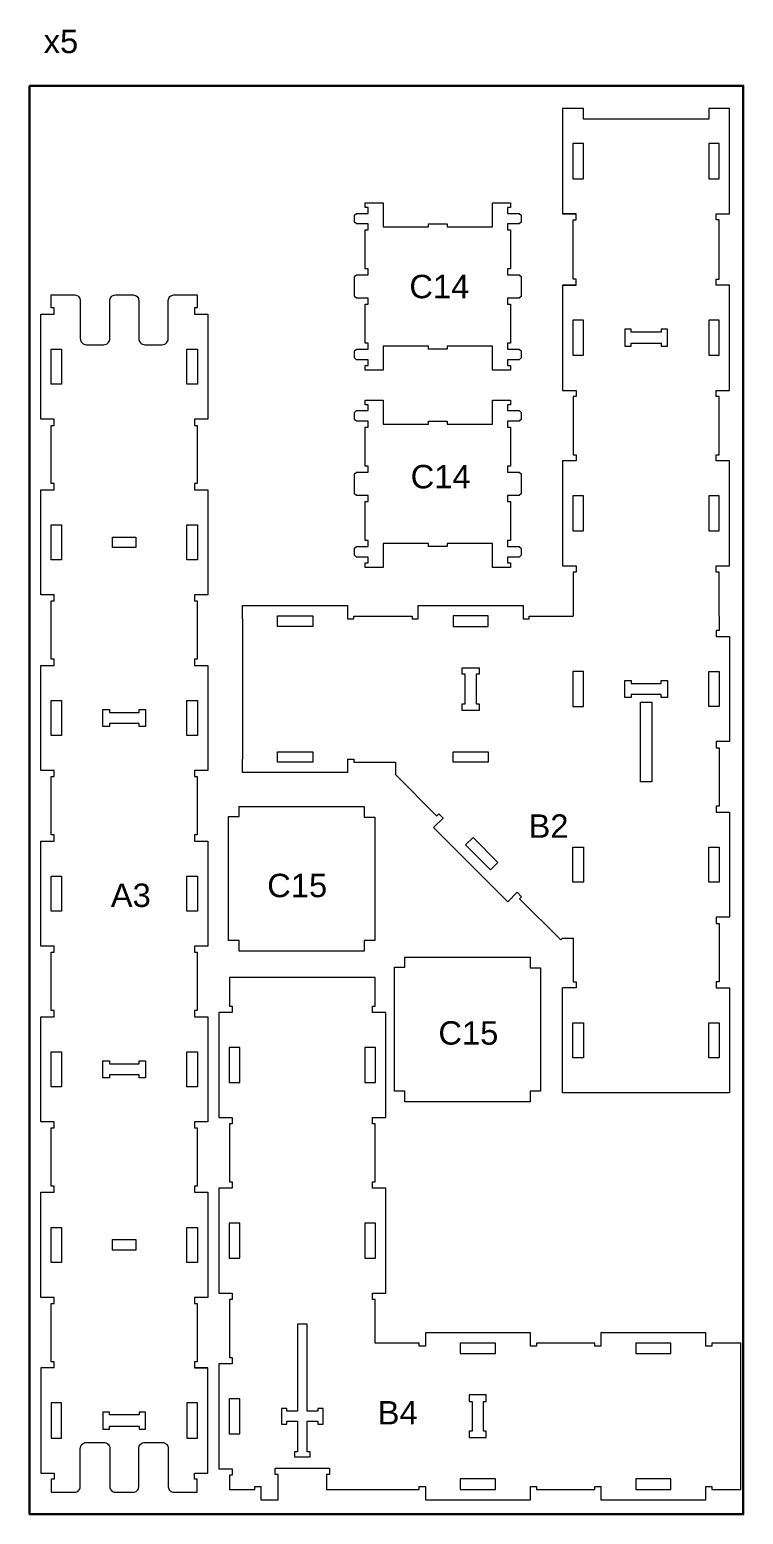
# Model space of a CAD drawing. Header units: millimetres. Extents: x 47343 to 66013, y -73719 to -63321.
# Drawn here: x 56739 to 57959, y -65857 to -63321 of the extents above; entities that cross this region are included whole.
import ezdxf

# ---------------------------------------------------------------- set-up
doc = ezdxf.new("R2010")
doc.units = ezdxf.units.MM
doc.header["$MEASUREMENT"] = 0
doc.layers.add('PLY BOARDS', color=1, linetype='CONTINUOUS', lineweight=30)
doc.layers.add('SHEETS', color=7, linetype='CONTINUOUS', lineweight=5)

msp = doc.modelspace()

# ---------------------------------------------------------------- linework, layer by layer
at = {"layer": 'PLY BOARDS'}
msp.add_lwpolyline([(56739.4, -63417.1), (57959.4, -63417.1), (57959.4, -65857.1), (56739.4, -65857.1)], close=True, dxfattribs=at)
at = {"layer": 'SHEETS'}
for p, q in [((57103.5, -64327.9), (57103.5, -64567.4)), ((57283, -64567.4), (57293.5, -64567.4)), ((57283, -64567.4), (57283, -64590.4)), ((57293.5, -64567.4), (57293.5, -64572.4)), ((57293.5, -64572.4), (57364.7, -64572.4)), ((57364.7, -64572.4), (57364.7, -64593.7)), ((57650.5, -64872.9), (57668.5, -64872.9)), ((57668.5, -64872.9), (57668.5, -64947.4)), ((57673.5, -64957.9), (57650.5, -64957.9)), ((57668.5, -64947.4), (57673.5, -64947.4)), ((57673.5, -64947.4), (57673.5, -64957.9)), ((57913, -65137.4), (57673.5, -65137.4))]:
    msp.add_line(p, q, dxfattribs=at)
for points in [[(57686.2, -63474.2), (57686.2, -63456.2), (57650.5, -63456.2), (57650.5, -63635.7), (57673.5, -63635.7)], [(57936, -63456.2), (57900.2, -63456.2), (57900.2, -63474.2)], [(57913, -63635.7), (57936, -63635.7), (57936, -63456.2)], [(57900.2, -63474.2), (57686.2, -63474.2)], [(57650.5, -63757.9), (57673.5, -63757.9), (57673.5, -63747.4), (57668.5, -63747.4), (57668.5, -63646.2), (57673.5, -63646.2), (57673.5, -63635.7), (57650.5, -63635.7)], [(57936, -63757.9), (57913, -63757.9), (57913, -63747.4), (57918, -63747.4), (57918, -63646.2), (57913, -63646.2), (57913, -63635.7), (57936, -63635.7)], [(57673.5, -63757.9), (57650.5, -63757.9), (57650.5, -63937.4), (57673.5, -63937.4)], [(57913, -63937.4), (57936, -63937.4), (57936, -63757.9), (57913, -63757.9)], [(57650.5, -63937.4), (57673.5, -63937.4), (57673.5, -63947.9), (57668.5, -63947.9), (57668.5, -64047.4), (57673.5, -64047.4), (57673.5, -64057.9), (57650.5, -64057.9), (57650.5, -64237.4), (57673.5, -64237.4), (57673.5, -64247.9), (57668.5, -64247.9), (57668.5, -64322.9)], [(57918, -64322.9), (57918, -64247.9), (57913, -64247.9), (57913, -64237.4), (57936, -64237.4), (57936, -64057.9), (57913, -64057.9), (57913, -64047.4), (57918, -64047.4), (57918, -63947.9), (57913, -63947.9), (57913, -63937.4), (57936, -63937.4)], [(57103.5, -64327.9), (57103.5, -64304.9), (57283, -64304.9), (57283, -64327.9), (57293.5, -64327.9), (57293.5, -64322.9), (57393, -64322.9), (57393, -64327.9), (57403.5, -64327.9), (57403.5, -64304.9), (57583, -64304.9), (57583, -64327.9), (57593.5, -64327.9), (57593.5, -64322.9), (57668.5, -64322.9)], [(57918, -64322.9), (57918, -64347.4), (57913, -64347.4), (57913, -64357.9), (57936, -64357.9), (57936, -64537.4), (57913, -64537.4), (57913, -64547.9), (57918, -64547.9), (57918, -64647.4), (57913, -64647.4), (57913, -64657.9), (57936, -64657.9), (57936, -64837.4), (57913, -64837.4), (57913, -64847.9), (57918, -64847.9), (57918, -64947.4), (57913, -64947.4), (57913, -64957.9), (57936, -64957.9)], [(56781.4, -65607.2), (56781.4, -65596.7), (56776.4, -65596.7), (56776.4, -65497.2), (56781.4, -65497.2), (56781.4, -65486.7), (56758.4, -65486.7), (56758.4, -65307.2), (56781.4, -65307.2), (56781.4, -65296.7), (56776.4, -65296.7), (56776.4, -65197.2), (56781.4, -65197.2), (56781.4, -65186.7), (56758.4, -65186.7), (56758.4, -65007.2), (56781.4, -65007.2), (56781.4, -64996.7), (56776.4, -64996.7), (56776.4, -64897.2), (56781.4, -64897.2), (56781.4, -64886.7), (56758.4, -64886.7), (56758.4, -64707.2), (56781.4, -64707.2), (56781.4, -64696.7), (56776.4, -64696.7), (56776.4, -64597.2), (56781.4, -64597.2), (56781.4, -64586.7), (56758.4, -64586.7), (56758.4, -64407.2), (56781.4, -64407.2)], [(57020.9, -64407.2), (57043.9, -64407.2), (57043.9, -64586.7), (57020.9, -64586.7), (57020.9, -64597.2), (57025.9, -64597.2), (57025.9, -64696.7), (57020.9, -64696.7), (57020.9, -64707.2), (57043.9, -64707.2), (57043.9, -64886.7), (57020.9, -64886.7), (57020.9, -64897.2), (57025.9, -64897.2), (57025.9, -64996.7), (57020.9, -64996.7), (57020.9, -65007.2), (57043.9, -65007.2), (57043.9, -65186.7), (57020.9, -65186.7), (57020.9, -65197.2), (57025.9, -65197.2), (57025.9, -65296.7), (57020.9, -65296.7), (57020.9, -65307.2), (57043.9, -65307.2), (57043.9, -65486.7), (57020.9, -65486.7), (57020.9, -65497.2), (57025.9, -65497.2), (57025.9, -65596.7), (57020.9, -65596.7), (57020.9, -65607.2), (57043.9, -65607.2)], [(57283, -64590.4), (57103.5, -64590.4), (57103.5, -64567.4)], [(57364.7, -64593.7), (57435.1, -64664), (57438.6, -64660.5), (57446, -64667.9), (57429.8, -64684.2), (57556.7, -64811.1), (57572.9, -64794.8), (57580.4, -64802.3), (57576.8, -64805.8), (57647.2, -64876.2), (57650.5, -64872.9)], [(57650.5, -64872.9), (57650.5, -64872.9)], [(57650.5, -64872.9), (57650.5, -64872.9)], [(57673.5, -65137.4), (57650.5, -65137.4), (57650.5, -64957.9)], [(57913, -64957.9), (57936, -64957.9)], [(57913, -64957.9), (57936, -64957.9), (57936, -65137.4), (57913, -65137.4)]]:
    msp.add_lwpolyline(points, dxfattribs=at)
for points in [[(57668.2, -63516), (57668.2, -63576), (57686.2, -63576), (57686.2, -63516)], [(57900.2, -63516), (57900.2, -63576), (57918.2, -63576), (57918.2, -63516)], [(57312.9, -63617.1), (57343.9, -63617.1), (57343.9, -63658.1), (57421.1, -63658.1), (57421.1, -63653.1), (57453.1, -63653.1), (57453.1, -63658.1), (57530.4, -63658.1), (57530.4, -63617.1), (57561.4, -63617.1), (57561.4, -63625.1), (57556.4, -63625.1), (57556.4, -63635.1), (57576.4, -63635.1), (57579.4, -63638.1), (57579.4, -63650.1), (57576.4, -63653.1), (57556.4, -63653.1), (57556.4, -63663.1), (57561.4, -63663.1), (57561.4, -63730.1), (57556.4, -63730.1), (57556.4, -63740.1), (57576.4, -63740.1), (57579.4, -63743.1), (57579.4, -63777.1), (57576.4, -63780.1), (57556.4, -63780.1), (57556.4, -63790.1), (57561.4, -63790.1), (57561.4, -63857.1), (57556.4, -63857.1), (57556.4, -63867.1), (57576.4, -63867.1), (57579.4, -63870.1), (57579.4, -63882.1), (57576.4, -63885.1), (57556.4, -63885.1), (57556.4, -63895.1), (57561.4, -63895.1), (57561.4, -63903.1), (57530.4, -63903.1), (57530.4, -63862.1), (57453.1, -63862.1), (57453.1, -63867.1), (57421.1, -63867.1), (57421.1, -63862.1), (57343.9, -63862.1), (57343.9, -63903.1), (57312.9, -63903.1), (57312.9, -63895.1), (57317.9, -63895.1), (57317.9, -63885.1), (57297.9, -63885.1), (57294.9, -63882.1), (57294.9, -63870.1), (57297.9, -63867.1), (57317.9, -63867.1), (57317.9, -63857.1), (57312.9, -63857.1), (57312.9, -63790.1), (57317.9, -63790.1), (57317.9, -63780.1), (57297.9, -63780.1), (57294.9, -63777.1), (57294.9, -63743.1), (57297.9, -63740.1), (57317.9, -63740.1), (57317.9, -63730.1), (57312.9, -63730.1), (57312.9, -63663.1), (57317.9, -63663.1), (57317.9, -63653.1), (57297.9, -63653.1), (57294.9, -63650.1), (57294.9, -63638.1), (57297.9, -63635.1), (57317.9, -63635.1), (57317.9, -63625.1), (57312.9, -63625.1)], [(57668.2, -63817.6), (57668.2, -63877.6), (57686.2, -63877.6), (57686.2, -63817.6)], [(57900.2, -63817.6), (57900.2, -63877.6), (57918.2, -63877.6), (57918.2, -63817.6)], [(57829.7, -63862.1), (57829.7, -63833.1), (57818.7, -63833.1), (57818.7, -63838.1), (57767.7, -63838.1), (57767.7, -63833.1), (57756.7, -63833.1), (57756.7, -63862.1), (57767.7, -63862.1), (57767.7, -63857.1), (57818.7, -63857.1), (57818.7, -63862.1)], [(56776.1, -63927), (56776.1, -63867), (56794.1, -63867), (56794.1, -63927)], [(57008.1, -63927), (57008.1, -63867), (57026.1, -63867), (57026.1, -63927)], [(57312.9, -63954.1), (57343.9, -63954.1), (57343.9, -63995.1), (57421.1, -63995.1), (57421.1, -63990.1), (57453.1, -63990.1), (57453.1, -63995.1), (57530.4, -63995.1), (57530.4, -63954.1), (57561.4, -63954.1), (57561.4, -63962.1), (57556.4, -63962.1), (57556.4, -63972.1), (57576.4, -63972.1), (57579.4, -63975.1), (57579.4, -63987.1), (57576.4, -63990.1), (57556.4, -63990.1), (57556.4, -64000.1), (57561.4, -64000.1), (57561.4, -64067.1), (57556.4, -64067.1), (57556.4, -64077.1), (57576.4, -64077.1), (57579.4, -64080.1), (57579.4, -64114.1), (57576.4, -64117.1), (57556.4, -64117.1), (57556.4, -64127.1), (57561.4, -64127.1), (57561.4, -64194.1), (57556.4, -64194.1), (57556.4, -64204.1), (57576.4, -64204.1), (57579.4, -64207.1), (57579.4, -64219.1), (57576.4, -64222.1), (57556.4, -64222.1), (57556.4, -64232.1), (57561.4, -64232.1), (57561.4, -64240.1), (57530.4, -64240.1), (57530.4, -64199.1), (57453.1, -64199.1), (57453.1, -64204.1), (57421.1, -64204.1), (57421.1, -64199.1), (57343.9, -64199.1), (57343.9, -64240.1), (57312.9, -64240.1), (57312.9, -64232.1), (57317.9, -64232.1), (57317.9, -64222.1), (57297.9, -64222.1), (57294.9, -64219.1), (57294.9, -64207.1), (57297.9, -64204.1), (57317.9, -64204.1), (57317.9, -64194.1), (57312.9, -64194.1), (57312.9, -64127.1), (57317.9, -64127.1), (57317.9, -64117.1), (57297.9, -64117.1), (57294.9, -64114.1), (57294.9, -64080.1), (57297.9, -64077.1), (57317.9, -64077.1), (57317.9, -64067.1), (57312.9, -64067.1), (57312.9, -64000.1), (57317.9, -64000.1), (57317.9, -63990.1), (57297.9, -63990.1), (57294.9, -63987.1), (57294.9, -63975.1), (57297.9, -63972.1), (57317.9, -63972.1), (57317.9, -63962.1), (57312.9, -63962.1)], [(57668.2, -64117.6), (57668.2, -64177.6), (57686.2, -64177.6), (57686.2, -64117.6)], [(57900.2, -64117.6), (57900.2, -64177.6), (57918.2, -64177.6), (57918.2, -64117.6)], [(56776.1, -64227), (56776.1, -64167), (56794.1, -64167), (56794.1, -64227)], [(57008.1, -64227), (57008.1, -64167), (57026.1, -64167), (57026.1, -64227)], [(56881.1, -64206), (56881.1, -64188), (56921.1, -64188), (56921.1, -64206)], [(57163.2, -64340.6), (57163.2, -64322.6), (57223.2, -64322.6), (57223.2, -64340.6)], [(57463.2, -64322.6), (57463.2, -64340.6), (57523.2, -64340.6), (57523.2, -64322.6)], [(57478.7, -64484.1), (57478.7, -64473.1), (57483.7, -64473.1), (57483.7, -64422.1), (57478.7, -64422.1), (57478.7, -64411.1), (57507.7, -64411.1), (57507.7, -64422.1), (57502.7, -64422.1), (57502.7, -64473.1), (57507.7, -64473.1), (57507.7, -64484.1)], [(57686.2, -64477.6), (57686.2, -64417.6), (57668.2, -64417.6), (57668.2, -64477.6)], [(57900.2, -64477.6), (57900.2, -64417.6), (57918.2, -64417.6), (57918.2, -64477.6)], [(57756.7, -64462.1), (57756.7, -64433.1), (57767.7, -64433.1), (57767.7, -64438.1), (57818.7, -64438.1), (57818.7, -64433.1), (57829.7, -64433.1), (57829.7, -64462.1), (57818.7, -64462.1), (57818.7, -64457.1), (57767.7, -64457.1), (57767.7, -64462.1)], [(56776.1, -64527), (56776.1, -64467), (56794.1, -64467), (56794.1, -64527)], [(56864.6, -64511.5), (56864.6, -64482.5), (56875.6, -64482.5), (56875.6, -64487.5), (56926.6, -64487.5), (56926.6, -64482.5), (56937.6, -64482.5), (56937.6, -64511.5), (56926.6, -64511.5), (56926.6, -64506.5), (56875.6, -64506.5), (56875.6, -64511.5)], [(57008.1, -64527), (57008.1, -64467), (57026.1, -64467), (57026.1, -64527)], [(57783.7, -64606.1), (57783.7, -64470.1), (57802.7, -64470.1), (57802.7, -64606.1)], [(57163.2, -64572.6), (57163.2, -64554.6), (57223.2, -64554.6), (57223.2, -64572.6)], [(57463.2, -64572.6), (57463.2, -64554.6), (57523.2, -64554.6), (57523.2, -64572.6)], [(57097.3, -64648.3), (57311.3, -64648.3), (57311.3, -64666.3), (57329.3, -64666.3), (57329.3, -64877.3), (57311.3, -64877.3), (57311.3, -64895.3), (57097.3, -64895.3), (57097.3, -64877.3), (57079.3, -64877.3), (57079.3, -64665.3), (57097.3, -64665.3)], [(57527, -64756.3), (57484.6, -64713.9), (57497.3, -64701.1), (57539.7, -64743.6)], [(57668.2, -64777.6), (57668.2, -64717.6), (57686.2, -64717.6), (57686.2, -64777.6)], [(57900.2, -64777.6), (57900.2, -64717.6), (57918.2, -64717.6), (57918.2, -64777.6)], [(56776.1, -64827), (56776.1, -64767), (56794.1, -64767), (56794.1, -64827)], [(57008.1, -64827), (57008.1, -64767), (57026.1, -64767), (57026.1, -64827)], [(57380.8, -64905.5), (57594.8, -64905.5), (57594.8, -64923.5), (57612.8, -64923.5), (57612.8, -65134.5), (57594.8, -65134.5), (57594.8, -65152.5), (57380.8, -65152.5), (57380.8, -65134.5), (57362.8, -65134.5), (57362.8, -64922.5), (57380.8, -64922.5)], [(57062.8, -65779.5), (57085.8, -65779.5), (57085.8, -65790), (57080.8, -65790), (57080.8, -65814.5), (57124.3, -65814.5), (57124.3, -65809.5), (57134.8, -65809.5), (57134.8, -65832.5), (57164.3, -65832.5), (57164.3, -65789), (57159.3, -65789), (57159.3, -65778.5), (57251.8, -65778.5), (57251.8, -65789), (57246.8, -65789), (57246.8, -65814.5), (57405.3, -65814.5), (57405.3, -65809.5), (57415.8, -65809.5), (57415.8, -65832.5), (57595.3, -65832.5), (57595.3, -65809.5), (57605.8, -65809.5), (57605.8, -65814.5), (57705.3, -65814.5), (57705.3, -65809.5), (57715.8, -65809.5), (57715.8, -65832.5), (57895.3, -65832.5), (57895.3, -65809.5), (57905.8, -65809.5), (57905.8, -65814.5), (57955.3, -65814.5), (57955.3, -65565), (57905.8, -65565), (57905.8, -65570), (57895.3, -65570), (57895.3, -65547), (57715.8, -65547), (57715.8, -65570), (57705.3, -65570), (57705.3, -65565), (57605.8, -65565), (57605.8, -65570), (57595.3, -65570), (57595.3, -65547), (57415.8, -65547), (57415.8, -65570), (57405.3, -65570), (57405.3, -65565), (57330.3, -65565), (57330.3, -65490), (57325.3, -65490), (57325.3, -65479.5), (57348.3, -65479.5), (57348.3, -65300), (57325.3, -65300), (57325.3, -65289.5), (57330.3, -65289.5), (57330.3, -65190), (57325.3, -65190), (57325.3, -65179.5), (57348.3, -65179.5), (57348.3, -65000), (57325.3, -65000), (57325.3, -64989.5), (57330.3, -64989.5), (57330.3, -64940), (57080.8, -64940), (57080.8, -64989.5), (57085.8, -64989.5), (57085.8, -65000), (57062.8, -65000), (57062.8, -65179.5), (57085.8, -65179.5), (57085.8, -65190), (57080.8, -65190), (57080.8, -65289.5), (57085.8, -65289.5), (57085.8, -65300), (57062.8, -65300), (57062.8, -65479.5), (57085.8, -65479.5), (57085.8, -65490), (57080.8, -65490), (57080.8, -65589.5), (57085.8, -65589.5), (57085.8, -65600), (57062.8, -65600)], [(57668.2, -65077.6), (57668.2, -65017.6), (57686.2, -65017.6), (57686.2, -65077.6)], [(57900.2, -65077.6), (57900.2, -65017.6), (57918.2, -65017.6), (57918.2, -65077.6)], [(57080.5, -65119.7), (57098.5, -65119.7), (57098.5, -65059.7), (57080.5, -65059.7)], [(57312.5, -65119.7), (57330.5, -65119.7), (57330.5, -65059.7), (57312.5, -65059.7)], [(56776.1, -65127), (56776.1, -65067), (56794.1, -65067), (56794.1, -65127)], [(56864.6, -65111.5), (56864.6, -65082.5), (56875.6, -65082.5), (56875.6, -65087.5), (56926.6, -65087.5), (56926.6, -65082.5), (56937.6, -65082.5), (56937.6, -65111.5), (56926.6, -65111.5), (56926.6, -65106.5), (56875.6, -65106.5), (56875.6, -65111.5)], [(57008.1, -65127), (57008.1, -65067), (57026.1, -65067), (57026.1, -65127)], [(56776.1, -65427), (56776.1, -65367), (56794.1, -65367), (56794.1, -65427)], [(57008.1, -65427), (57008.1, -65367), (57026.1, -65367), (57026.1, -65427)], [(57080.5, -65419.7), (57098.5, -65419.7), (57098.5, -65359.7), (57080.5, -65359.7)], [(57312.5, -65419.7), (57330.5, -65419.7), (57330.5, -65359.7), (57312.5, -65359.7)], [(56881.1, -65406), (56881.1, -65388), (56921.1, -65388), (56921.1, -65406)], [(57170, -65703.2), (57179, -65703.2), (57179, -65698.2), (57197, -65698.2), (57197, -65750.2), (57192, -65750.2), (57192, -65759.2), (57219, -65759.2), (57219, -65750.2), (57214, -65750.2), (57214, -65698.2), (57232, -65698.2), (57232, -65703.2), (57241, -65703.2), (57241, -65676.2), (57232, -65676.2), (57232, -65681.2), (57214, -65681.2), (57214, -65532.2), (57197, -65532.2), (57197, -65681.2), (57179, -65681.2), (57179, -65676.2), (57170, -65676.2)], [(57475.5, -65582.7), (57535.5, -65582.7), (57535.5, -65564.7), (57475.5, -65564.7)], [(57775.5, -65582.7), (57835.5, -65582.7), (57835.5, -65564.7), (57775.5, -65564.7)], [(56776.1, -65667), (56776.1, -65727), (56794.1, -65727), (56794.1, -65667)], [(57008.1, -65667), (57008.1, -65727), (57026.1, -65727), (57026.1, -65667)], [(57080.5, -65719.7), (57098.5, -65719.7), (57098.5, -65659.7), (57080.5, -65659.7)], [(57491, -65653.2), (57491, -65664.2), (57496, -65664.2), (57496, -65715.2), (57491, -65715.2), (57491, -65726.2), (57520, -65726.2), (57520, -65715.2), (57515, -65715.2), (57515, -65664.2), (57520, -65664.2), (57520, -65653.2)], [(56864.6, -65682.5), (56864.6, -65711.5), (56875.6, -65711.5), (56875.6, -65706.5), (56926.6, -65706.5), (56926.6, -65711.5), (56937.6, -65711.5), (56937.6, -65682.5), (56926.6, -65682.5), (56926.6, -65687.5), (56875.6, -65687.5), (56875.6, -65682.5)], [(57475.5, -65814.7), (57535.5, -65814.7), (57535.5, -65796.7), (57475.5, -65796.7)], [(57775.5, -65814.7), (57835.5, -65814.7), (57835.5, -65796.7), (57775.5, -65796.7)]]:
    msp.add_lwpolyline(points, close=True, dxfattribs=at)
for points in [[(56781.4, -64407.2), (56781.4, -64396.7), (56776.4, -64396.7), (56776.4, -64297.2), (56781.4, -64297.2), (56781.4, -64286.7), (56758.4, -64286.7), (56758.4, -64107.2), (56781.4, -64107.2), (56781.4, -64096.7), (56776.4, -64096.7), (56776.4, -63997.2), (56781.4, -63997.2), (56781.4, -63986.7), (56758.4, -63986.7), (56758.4, -63807.2), (56781.4, -63807.2), (56781.4, -63796.7), (56776.4, -63796.7), (56776.4, -63774.5), (56816.4, -63774.5, -0.414214), (56825.9, -63784), (56825.9, -63849, 0.414214), (56836.4, -63859.5), (56865.9, -63859.5, 0.414214), (56876.4, -63849), (56876.4, -63784, -0.414214), (56885.9, -63774.5), (56916.4, -63774.5, -0.414214), (56925.9, -63784), (56925.9, -63849, 0.414214), (56936.4, -63859.5), (56965.9, -63859.5, 0.414214), (56976.4, -63849), (56976.4, -63784, -0.414214), (56985.9, -63774.5), (57025.9, -63774.5), (57025.9, -63796.7), (57020.9, -63796.7), (57020.9, -63807.2), (57043.9, -63807.2), (57043.9, -63986.7), (57020.9, -63986.7), (57020.9, -63997.2), (57025.9, -63997.2), (57025.9, -64096.7), (57020.9, -64096.7), (57020.9, -64107.2), (57043.9, -64107.2), (57043.9, -64286.7), (57020.9, -64286.7), (57020.9, -64297.2), (57025.9, -64297.2), (57025.9, -64396.7), (57020.9, -64396.7), (57020.9, -64407.2)], [(56781.4, -65607.2), (56758.4, -65607.2), (56758.4, -65786.7), (56781.4, -65786.7), (56781.4, -65797.2), (56776.4, -65797.2), (56776.4, -65819.5), (56816.4, -65819.5, 0.414214), (56825.9, -65810), (56825.9, -65745, -0.414214), (56836.4, -65734.5), (56865.9, -65734.5, -0.414214), (56876.4, -65745), (56876.4, -65810, 0.414214), (56885.9, -65819.5), (56916.4, -65819.5, 0.414214), (56925.9, -65810), (56925.9, -65745, -0.414214), (56936.4, -65734.5), (56965.9, -65734.5, -0.414214), (56976.4, -65745), (56976.4, -65810, 0.414214), (56985.9, -65819.5), (57025.9, -65819.5), (57025.9, -65797.2), (57020.9, -65797.2), (57020.9, -65786.7), (57043.9, -65786.7), (57043.9, -65607.2), (57020.9, -65607.2)]]:
    msp.add_lwpolyline(points, format="xyb", dxfattribs=at)

# ---------------------------------------------------------------- texts
at = {"layer": 'PLY BOARDS', "insert": (56763.4, -63321.4), "char_height": 40, "width": 303.373, "attachment_point": 1}
msp.add_mtext('{\\fArial|b0|i0|c0|p34;x5}', dxfattribs=at)
at = {"layer": 'SHEETS', "char_height": 40, "width": 303.373, "attachment_point": 1}
for s, insert in [('{\\fArial|b0|i0|c0|p34;C14}', (57388.5, -63740.1)), ('{\\fArial|b0|i0|c0|p34;C14}', (57390.7, -64064.8)), ('{\\fArial|b0|i0|c0|p34;B2}', (57592.2, -64661.6)), ('{\\fArial|b0|i0|c0|p34;A3}', (56878.1, -64779.8)), ('{\\fArial|b0|i0|c0|p34;C15}', (57145.5, -64763.1)), ('{\\fArial|b0|i0|c0|p34;C15}', (57438.1, -65015)), ('{\\fArial|b0|i0|c0|p34;B4}', (57334.4, -65663.6))]:
    msp.add_mtext(s, dxfattribs=dict(at, insert=insert))

doc.saveas('drawing.dxf')
